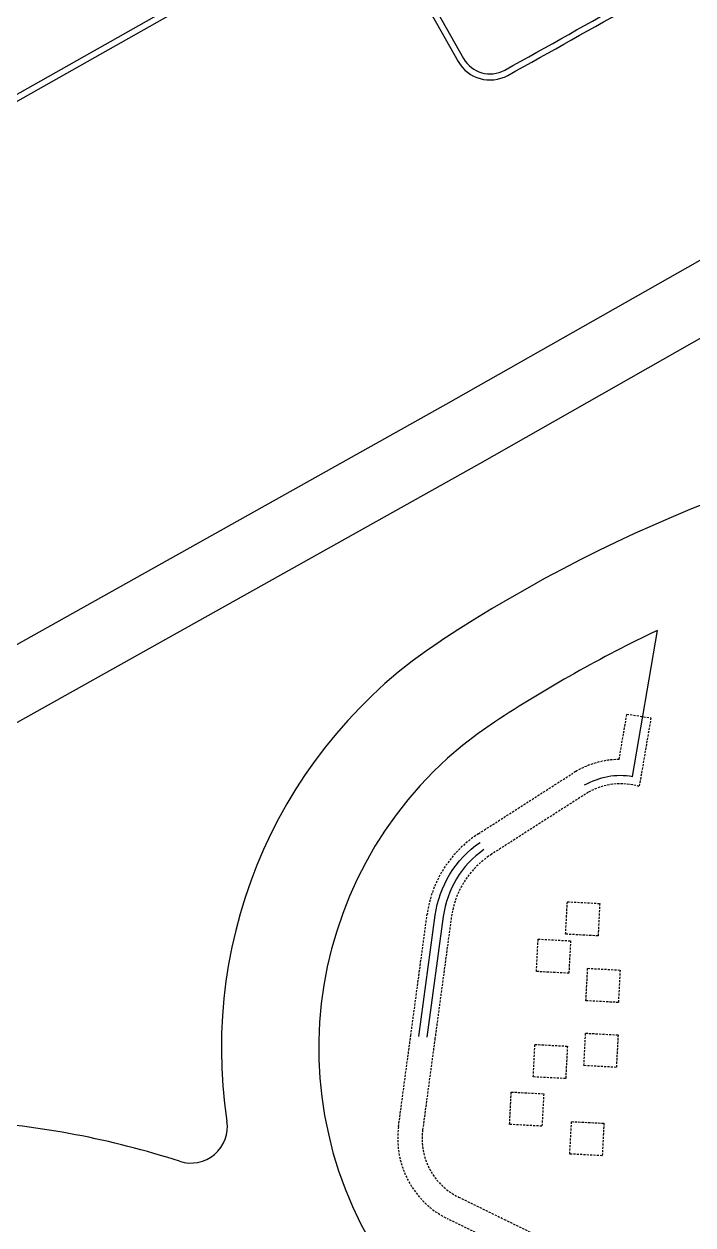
# Model space of a CAD drawing. Header units: feet. Extents: x -128 to 1593, y 35 to 1363.
# Drawn here: x 536.6 to 591.6, y 796.2 to 894.9 of the extents above; entities that cross this region are included whole.
import ezdxf

# ---------------------------------------------------------------- set-up
doc = ezdxf.new("R2010")
doc.units = ezdxf.units.FT
doc.header["$LTSCALE"] = 0.7
doc.header["$MEASUREMENT"] = 0
doc.linetypes.add('HIDDEN', pattern=[0.375, 0.25, -0.125])
for name, color, linetype in [('L-CURB', 250, 'Continuous'), ('L-FOUNDATION-PLAY', 250, 'HIDDEN'), ('L-FOUNDATION-SPREAD', 250, 'HIDDEN'), ('L-PVMT', 250, 'Continuous')]:
    doc.layers.add(name, color=color, linetype=linetype)

msp = doc.modelspace()

# ---------------------------------------------------------------- linework, layer by layer
at = {"layer": 'L-CURB'}
for points in [[(399.69068, 789.660125), (408.157646, 794.438399, 0.414213562), (409.864985, 800.569059), (402.416433, 813.767682), (473.882564, 853.974477), (481.477908, 840.517844, 0.414213562), (484.883893, 839.569549), (500.361376, 848.305523, 0.414213562), (501.30967, 851.711509), (493.690827, 865.209776), (565.101017, 905.515914), (572.709506, 892.035991, 0.412000085), (576.098991, 891.078465, 0.001948303), (586.587289, 896.947785, 0.414078833), (587.535627, 900.353927, 0.000039421), (579.917693, 913.850584), (594.843, 922.277626, 0.407465842), (595.038125, 922.94873), (592.699251, 927.324168)], [(569.039804, 811.71216), (570.384148, 821.669375, -0.211866417), (574.068745, 827.655453, -0.211866417)]]:
    msp.add_lwpolyline(points, format="xyb", dxfattribs=at)
at = {"layer": 'L-FOUNDATION-PLAY'}
for points in [[(581.098879, 820.117906), (581.240099, 822.780831), (583.903023, 822.639611), (583.761803, 819.976686)], [(578.697235, 817.050021), (578.838456, 819.712946), (581.50138, 819.571726), (581.36016, 816.908801)], [(582.766725, 814.650842), (582.907945, 817.313767), (585.57087, 817.172547), (585.42965, 814.509622)], [(582.599602, 809.324288), (582.740822, 811.987213), (585.403746, 811.845993), (585.262526, 809.183068)], [(578.437503, 808.398483), (578.578723, 811.061407), (581.241648, 810.920187), (581.100428, 808.257262)], [(576.491827, 804.492773), (576.633047, 807.155698), (579.295972, 807.014478), (579.154752, 804.351553)], [(581.441967, 802.066306), (581.583187, 804.72923), (584.246112, 804.58801), (584.104892, 801.925085)]]:
    msp.add_lwpolyline(points, close=True, dxfattribs=at)
at = {"layer": 'L-FOUNDATION-SPREAD'}
for points in [[(575.178223, 794.903531), (571.42687, 796.732286, -0.323733683), (567.367429, 804.307933), (568.379132, 811.801359), (569.723476, 821.758574, -0.211866417), (573.691503, 828.205119, -0.007914295), (573.937716, 828.368426), (581.651432, 833.310747, -0.011262525), (581.933508, 833.482643, -0.127917023), (585.491263, 834.468515), (586.130454, 838.192728), (588.106207, 837.881376), (587.142655, 832.243764)], [(587.142655, 832.243764, 0.205694018), (582.959866, 831.765764, 0.012578063), (582.730398, 831.626754), (575.016682, 826.684433, 0.010456271), (574.761971, 826.513619, 0.209211988), (571.705493, 821.490977), (570.366089, 811.570353), (569.349445, 804.040329, 0.323733683), (572.302278, 798.530524), (576.054616, 796.70129), (582.882431, 793.372783)]]:
    msp.add_lwpolyline(points, format="xyb", dxfattribs=at)
at = {"layer": 'L-PVMT'}
for p, q in [((780.325885, 982.38306), (571.268279, 863.607787)), ((571.268279, 863.607787), (529.211715, 840.084214)), ((574.010132, 858.744023), (531.937271, 835.211334)), ((586.603636, 833.052861), (588.639748, 845.063845))]:
    msp.add_line(p, q, dxfattribs=at)
for points in [[(802.844779, 1049.194072, -0.414024997), (783.083869, 977.528461), (574.010132, 858.744023)], [(399.936271, 789.224596), (408.403386, 794.002954, 0.414213562), (410.300429, 800.814799), (403.097943, 813.577401), (473.692564, 853.293885), (481.04248, 840.272075, 0.414213562), (485.129662, 839.134121), (500.607145, 847.870095, 0.414213562), (501.745098, 851.957278), (494.372024, 865.020117), (564.911358, 904.834717), (572.274078, 891.790222, 0.412000085), (576.341459, 890.641191, 0.001948303), (586.833159, 896.512413, 0.414078833), (587.971112, 900.599596, 0.000184438), (580.597043, 913.659961), (595.08883, 921.842232, 0.407465842), (595.479079, 923.18444), (593.140112, 927.560053)], [(574.37916, 827.059421, 0.209211988), (571.044821, 821.580176), (569.705417, 811.659552)]]:
    msp.add_lwpolyline(points, format="xyb", dxfattribs=at)
for centre, radius, start, end in [((636.748496, 743.921908), 120, 98.04982368, 123.30883374), ((592.821825, 810.785458), 40, 123.2973596, 188.64613454), ((636.740569, 743.918845), 112, 115.43403231, 123.2973596), ((592.821825, 810.785458), 32, 123.2973596, 212.75018455), ((585.60764, 827.136106), 6, 80.42275399, 119.76591383), ((527.326595, 732.929746), 72, 72.1544615, 86.21624417), ((550.310492, 804.321206), 3, 252.1544615, 8.64613454), ((1006.900791, 1063.210193), 562, 207.81395683, 236.05602865)]:
    msp.add_arc(centre, radius, start, end, dxfattribs=at)

doc.saveas('drawing.dxf')
